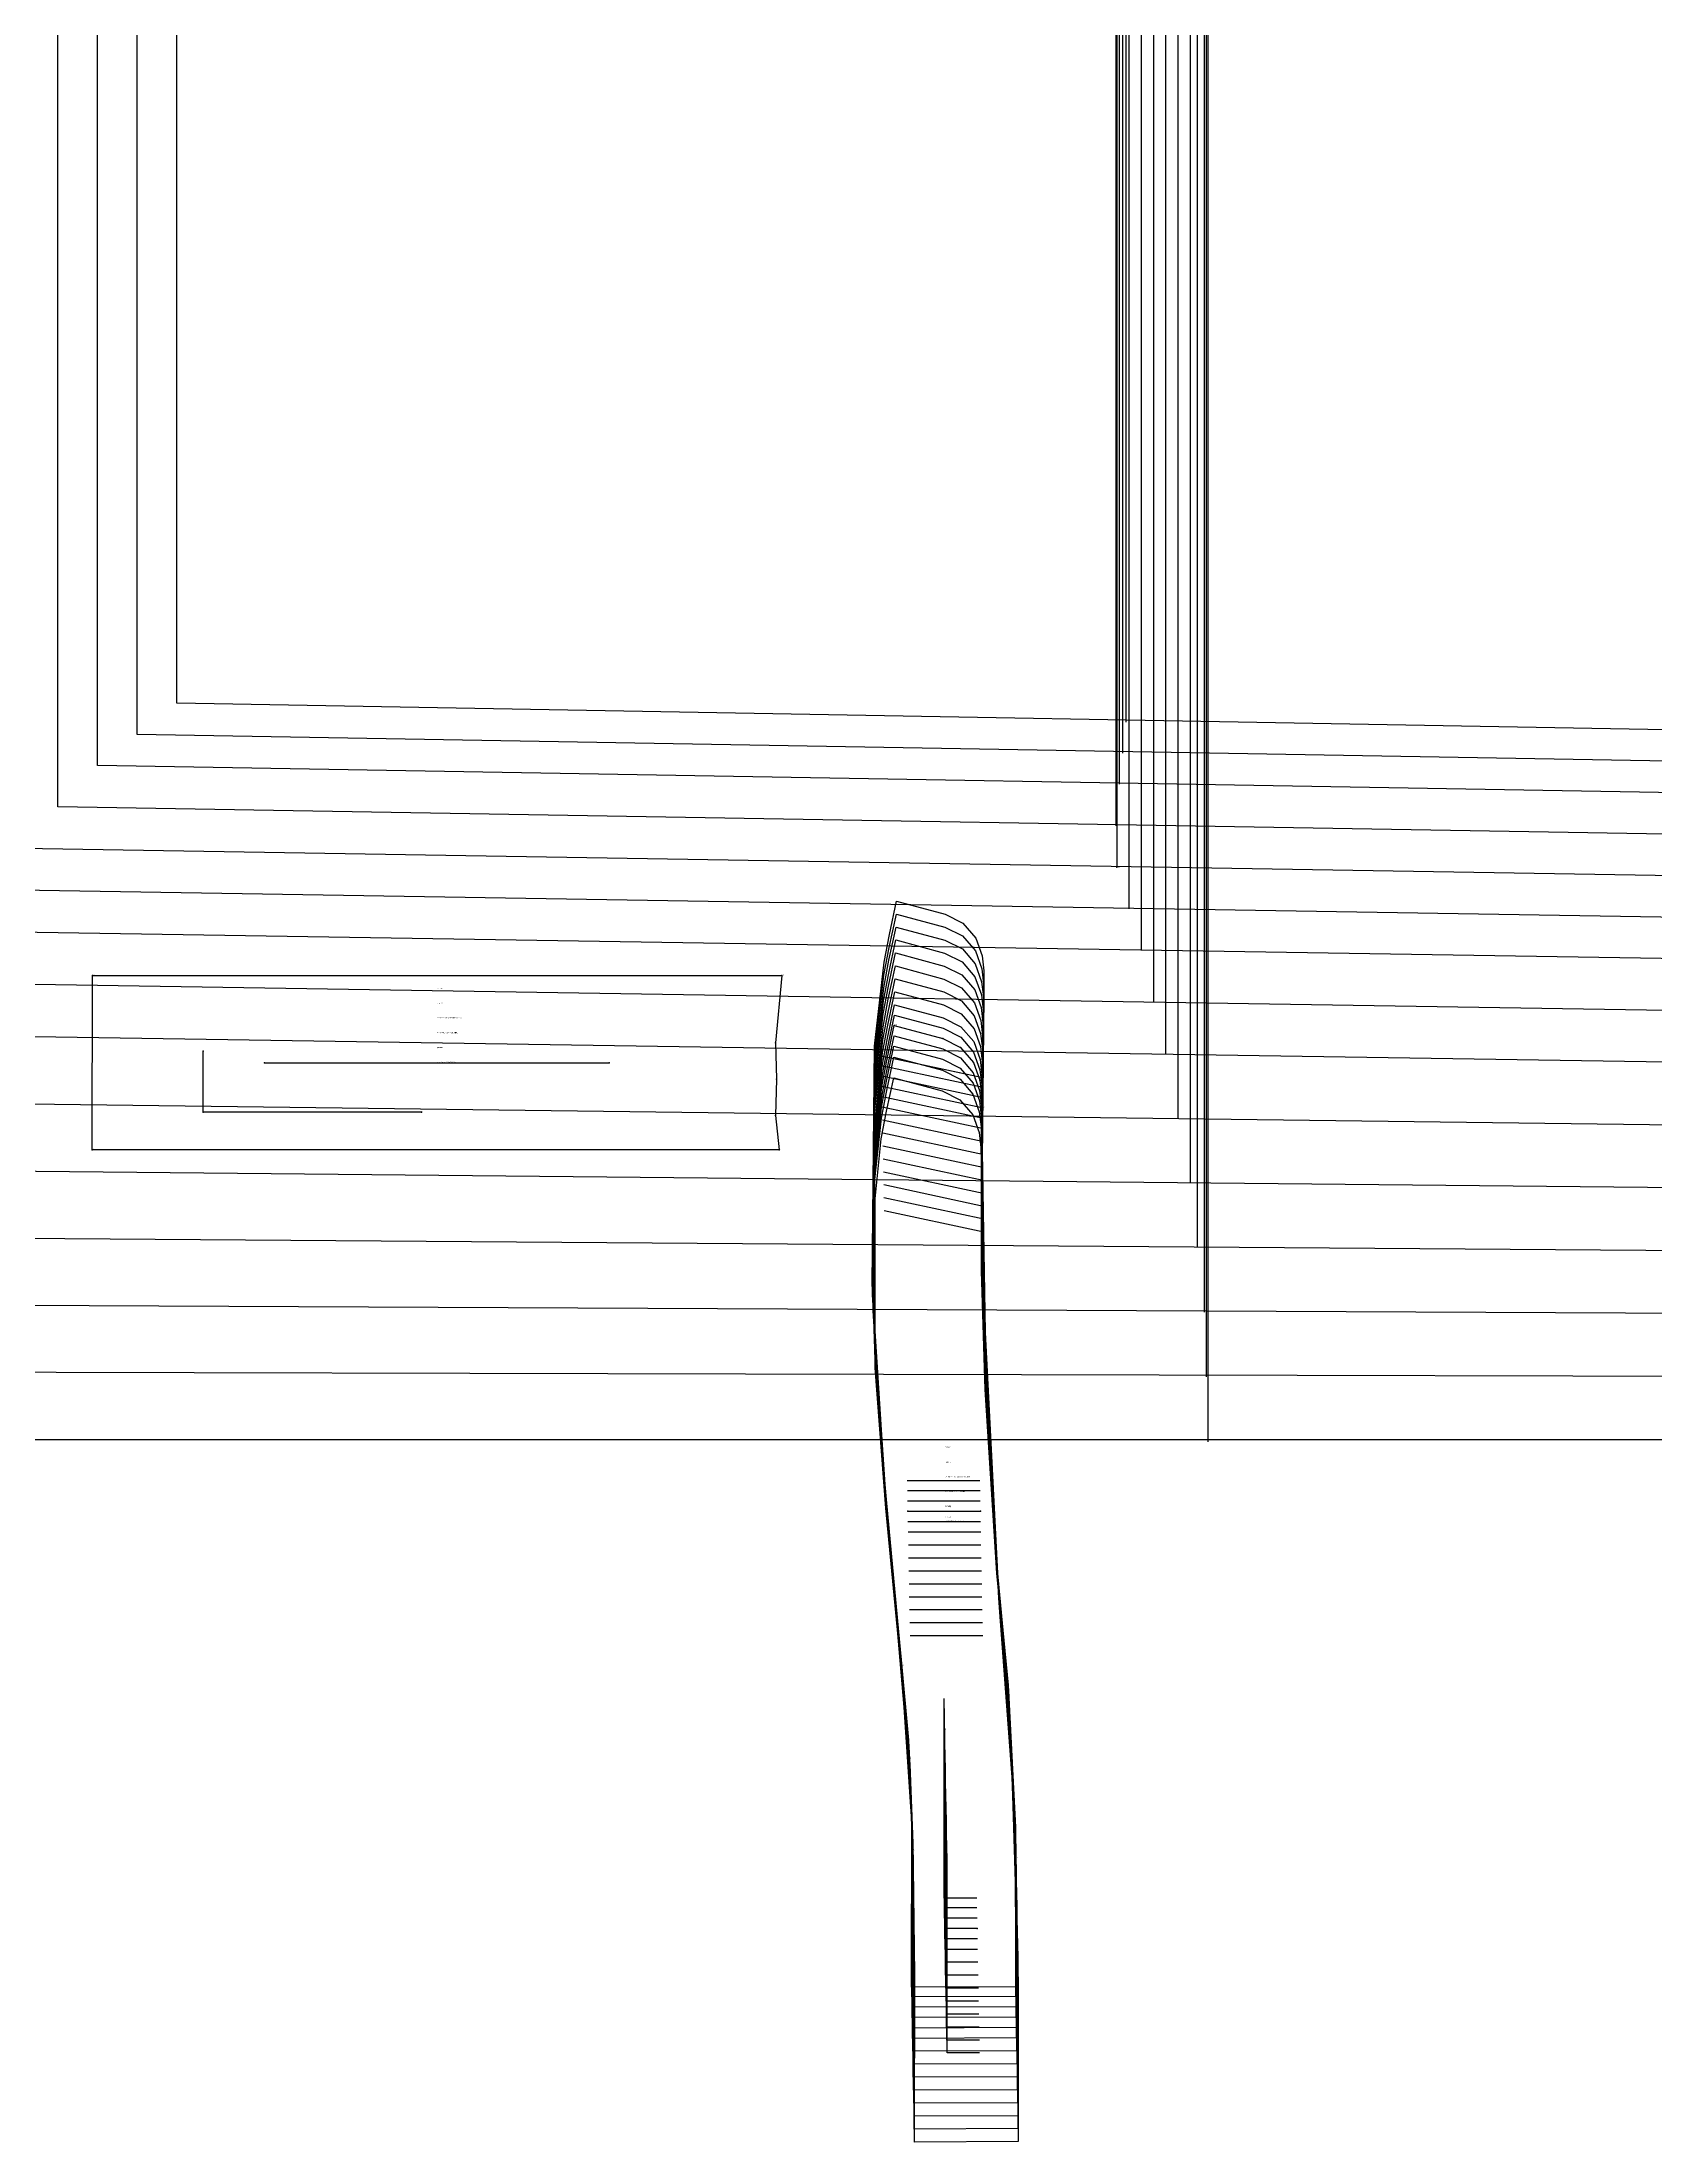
# Model space of a CAD drawing. Extents: x -42 to 1612, y -371 to 609.
# Drawn here: x 834 to 1223, y -371 to 136 of the extents above; entities that cross this region are included whole.
import ezdxf

# ---------------------------------------------------------------- set-up
doc = ezdxf.new("R2010")
doc.units = 0

# ---------------------------------------------------------------- blocks, each defined once
blk = doc.blocks.new('GMX731XS17FR_42')
at = {"layer": '1'}
for points in [[(866.0004, -23.6805), (866.0004, 431.5308)], [(1308.2372, -31.4199), (1288.2372, -31.1989), (866.0004, -23.6805)]]:
    blk.add_lwpolyline(points, dxfattribs=at)
at = {"layer": '8'}
blk.add_line((1094.956, 436.0774), (1094.956, -28.222), dxfattribs=at)
blk = doc.blocks.new('GMX731XS17FR_44')
at = {"layer": '1'}
for points in [[(856.4499, -31.1811), (856.4499, 439.0314)], [(1306.002, -38.9205), (1286.0021, -38.6995), (856.4499, -31.1811)]]:
    blk.add_lwpolyline(points, dxfattribs=at)
at = {"layer": '8'}
blk.add_line((1094.1559, 443.5755), (1094.1559, -35.7201), dxfattribs=at)
blk = doc.blocks.new('GMX731XS17FR_46')
at = {"layer": '1'}
for points in [[(846.8995, -38.6817), (846.8995, 446.5321)], [(1303.9624, -46.4211), (1283.9624, -46.2001), (846.8995, -38.6817)]]:
    blk.add_lwpolyline(points, dxfattribs=at)
at = {"layer": '8'}
blk.add_line((1093.3583, 451.0736), (1093.3583, -43.2182), dxfattribs=at)
blk = doc.blocks.new('GMX731XS17FR_48')
at = {"layer": '1'}
for points in [[(837.3517, -48.6817), (837.3517, 456.532)], [(1302.0879, -56.4211), (1282.0879, -56.2001), (837.3517, -48.6817)]]:
    blk.add_lwpolyline(points, dxfattribs=at)
at = {"layer": '8'}
blk.add_line((1092.5582, 461.0736), (1092.5582, -53.2181), dxfattribs=at)
blk = doc.blocks.new('GMX731XS17FR_50')
at = {"layer": '1'}
blk.add_lwpolyline([(1301.0388, -66.421), (1281.0389, -66.2001), (828.8021, -58.6817)], dxfattribs=at)
at = {"layer": '2'}
blk.add_point((1092.7588, -63.2181), dxfattribs=at)
at = {"layer": '8'}
blk.add_line((1092.7588, 471.0735), (1092.7588, -63.2181), dxfattribs=at)
at = {"layer": '2'}
blk.add_text('# 193', height=0.25, dxfattribs=at).set_placement((1092.7588, -63.2181))
blk = doc.blocks.new('GMX731XS17FR_52')
at = {"layer": '1'}
blk.add_lwpolyline([(1302.7407, -76.421), (1282.7407, -76.2001), (823.0032, -68.6817)], dxfattribs=at)
at = {"layer": '8'}
blk.add_line((1095.7103, 481.0735), (1095.7103, -73.2181), dxfattribs=at)
blk = doc.blocks.new('GMX731XS17FR_54')
at = {"layer": '1'}
blk.add_lwpolyline([(1304.4425, -86.421), (1284.4425, -86.2), (817.2044, -78.6816)], dxfattribs=at)
at = {"layer": '8'}
blk.add_line((1098.6618, 491.0735), (1098.6618, -83.2181), dxfattribs=at)
blk = doc.blocks.new('GMX731XS17FR_56')
at = {"layer": '1'}
blk.add_lwpolyline([(1306.1443, -98.9203), (1286.1443, -98.6994), (811.4056, -91.181)], dxfattribs=at)
at = {"layer": '8'}
blk.add_line((1101.6133, 503.5728), (1101.6133, -95.7174), dxfattribs=at)
blk = doc.blocks.new('GMX731XS17FR_58')
at = {"layer": '1'}
blk.add_lwpolyline([(1307.8461, -111.4197), (1287.8461, -111.1987), (805.6068, -103.6803)], dxfattribs=at)
at = {"layer": '8'}
blk.add_line((1104.5648, 516.0722), (1104.5648, -108.2168), dxfattribs=at)
blk = doc.blocks.new('GMX731XS17FR_60')
at = {"layer": '1'}
blk.add_lwpolyline([(1310.6959, -126.4209), (1290.696, -126.2), (798.5583, -119.9312)], dxfattribs=at)
at = {"layer": '8'}
blk.add_line((1107.5162, 531.65), (1107.5162, -123.7946), dxfattribs=at)
blk = doc.blocks.new('GMX731XS17FR_62')
at = {"layer": '1'}
blk.add_lwpolyline([(1313.6423, -141.4222), (1293.6424, -141.2012), (791.5098, -136.1822)], dxfattribs=at)
at = {"layer": '8'}
blk.add_line((1110.4677, 547.2278), (1110.4677, -139.3724), dxfattribs=at)
blk = doc.blocks.new('GMX731XS17FR_64')
at = {"layer": '1'}
blk.add_lwpolyline([(1316.604, -156.4234), (1296.604, -156.2024), (784.4613, -152.4331)], dxfattribs=at)
at = {"layer": '8'}
blk.add_line((1112.1695, 562.8056), (1112.1695, -154.9502), dxfattribs=at)
blk = doc.blocks.new('GMX731XS17FR_66')
at = {"layer": '1'}
blk.add_lwpolyline([(1319.652, -171.4247), (1299.652, -171.2037), (777.4128, -168.684)], dxfattribs=at)
at = {"layer": '8'}
blk.add_line((1113.8713, 578.3835), (1113.8713, -170.528), dxfattribs=at)
blk = doc.blocks.new('GMX731XS17FR_68')
at = {"layer": '1'}
blk.add_lwpolyline([(1322.6035, -186.4259), (1302.6035, -186.2049), (770.3643, -184.9349)], dxfattribs=at)
at = {"layer": '8'}
blk.add_line((1114.3235, 593.9613), (1114.3235, -186.1059), dxfattribs=at)
blk = doc.blocks.new('GMX731XS17FR_70')
at = {"layer": '1'}
blk.add_lwpolyline([(1325.5549, -201.5211), (1305.555, -201.3001), (763.3158, -201.2773)], dxfattribs=at)
at = {"layer": '8'}
blk.add_line((1114.7756, 609.4451), (1114.7756, -201.7751), dxfattribs=at)
blk = doc.blocks.new('GMX731XS17IX_42')
at = {"layer": '1'}
for points in [[(845.5711, -131.3409), (845.6753, -89.3293)], [(845.6753, -89.3293), (1011.9488, -89.3293)], [(1011.9488, -89.3293), (1010.4883, -105.565), (1010.6889, -114.3305), (1010.6889, -114.3305), (1010.4883, -123.0605), (1011.2985, -131.3841)], [(1011.2985, -131.3841), (845.5711, -131.3409)]]:
    blk.add_lwpolyline(points, dxfattribs=at)
at = {"layer": '5'}
blk.add_line((887.1636, -110.358), (970.3537, -110.358), dxfattribs=at)
at = {"layer": '7'}
blk.add_line((887.1636, -110.358), (970.3537, -110.358), dxfattribs=at)
at = {"layer": '8'}
blk.add_lwpolyline([(925.0731, -122.2782), (872.3656, -122.2782), (872.3656, -107.564)], dxfattribs=at)
at = {"layer": '1'}
for s, p in [('SIZE: 42', (928.7587, -106.7994)), ('Piece Name: GMX731XS17IX', (928.7587, -110.3554))]:
    blk.add_text(s, height=0.25, dxfattribs=at).set_placement(p)
blk = doc.blocks.new('GMX731XS17IX_44')
at = {"layer": '1'}
for points in [[(845.5711, -131.3409), (845.6753, -89.3293)], [(845.6753, -89.3293), (1011.9488, -89.3293)], [(1011.9488, -89.3293), (1010.4883, -105.565), (1010.6889, -114.3305), (1010.6889, -114.3305), (1010.4883, -123.0605), (1011.2985, -131.3841)], [(1011.2985, -131.3841), (845.5711, -131.3409)]]:
    blk.add_lwpolyline(points, dxfattribs=at)
at = {"layer": '5'}
blk.add_line((887.1636, -110.358), (970.3537, -110.358), dxfattribs=at)
at = {"layer": '7'}
blk.add_line((887.1636, -110.358), (970.3537, -110.358), dxfattribs=at)
at = {"layer": '8'}
blk.add_lwpolyline([(925.0731, -122.2782), (872.3656, -122.2782), (872.3656, -107.564)], dxfattribs=at)
at = {"layer": '1'}
for s, p in [('SIZE: 44', (928.7587, -106.7994)), ('Piece Name: GMX731XS17IX', (928.7587, -110.3554))]:
    blk.add_text(s, height=0.25, dxfattribs=at).set_placement(p)
blk = doc.blocks.new('GMX731XS17IX_46')
at = {"layer": '1'}
for points in [[(845.5711, -131.3409), (845.6753, -89.3293)], [(845.6753, -89.3293), (1011.9488, -89.3293)], [(1011.9488, -89.3293), (1010.4883, -105.565), (1010.6889, -114.3305), (1010.6889, -114.3305), (1010.4883, -123.0605), (1011.2985, -131.3841)], [(1011.2985, -131.3841), (845.5711, -131.3409)]]:
    blk.add_lwpolyline(points, dxfattribs=at)
at = {"layer": '5'}
blk.add_line((887.1636, -110.358), (970.3537, -110.358), dxfattribs=at)
at = {"layer": '7'}
blk.add_line((887.1636, -110.358), (970.3537, -110.358), dxfattribs=at)
at = {"layer": '8'}
blk.add_lwpolyline([(925.0731, -122.2782), (872.3656, -122.2782), (872.3656, -107.564)], dxfattribs=at)
at = {"layer": '1'}
for s, p in [('SIZE: 46', (928.7587, -106.7994)), ('Piece Name: GMX731XS17IX', (928.7587, -110.3554))]:
    blk.add_text(s, height=0.25, dxfattribs=at).set_placement(p)
blk = doc.blocks.new('GMX731XS17IX_48')
at = {"layer": '1'}
for points in [[(845.5711, -131.3409), (845.6753, -89.3293)], [(845.6753, -89.3293), (1011.9488, -89.3293)], [(1011.9488, -89.3293), (1010.4883, -105.565), (1010.6889, -114.3305), (1010.6889, -114.3305), (1010.4883, -123.0605), (1011.2985, -131.3841)], [(1011.2985, -131.3841), (845.5711, -131.3409)]]:
    blk.add_lwpolyline(points, dxfattribs=at)
at = {"layer": '5'}
blk.add_line((887.1636, -110.358), (970.3537, -110.358), dxfattribs=at)
at = {"layer": '7'}
blk.add_line((887.1636, -110.358), (970.3537, -110.358), dxfattribs=at)
at = {"layer": '8'}
blk.add_lwpolyline([(925.0731, -122.2782), (872.3656, -122.2782), (872.3656, -107.564)], dxfattribs=at)
at = {"layer": '1'}
for s, p in [('SIZE: 48', (928.7587, -106.7994)), ('Piece Name: GMX731XS17IX', (928.7587, -110.3554))]:
    blk.add_text(s, height=0.25, dxfattribs=at).set_placement(p)
blk = doc.blocks.new('GMX731XS17IX_50')
at = {"layer": '1'}
for points in [[(845.5711, -131.3409), (845.6753, -89.3293)], [(845.6753, -89.3293), (1011.9488, -89.3293)], [(1011.9488, -89.3293), (1010.4883, -105.565), (1010.6889, -114.3305), (1010.6889, -114.3305), (1010.4883, -123.0605), (1011.2985, -131.3841)], [(1011.2985, -131.3841), (845.5711, -131.3409)]]:
    blk.add_lwpolyline(points, dxfattribs=at)
at = {"layer": '2'}
for p in [(845.6753, -89.3293), (845.6753, -89.3293), (1011.9488, -89.3293), (1011.9488, -89.3293), (1010.4883, -105.565), (872.3656, -107.564), (887.1636, -110.358), (970.3537, -110.358), (1010.6889, -114.3305), (1010.6889, -114.3305), (872.3656, -122.2782), (925.0731, -122.2782), (1010.4883, -123.0605), (845.5711, -131.3409), (845.5711, -131.3409), (1011.2985, -131.3841), (1011.2985, -131.3841)]:
    blk.add_point(p, dxfattribs=at)
at = {"layer": '4'}
blk.add_point((1010.6889, -114.3305, -3.998), dxfattribs=at)
at = {"layer": '5'}
blk.add_line((887.1636, -110.358), (970.3537, -110.358), dxfattribs=at)
at = {"layer": '7'}
blk.add_line((887.1636, -110.358), (970.3537, -110.358), dxfattribs=at)
at = {"layer": '8'}
blk.add_lwpolyline([(925.0731, -122.2782), (872.3656, -122.2782), (872.3656, -107.564)], dxfattribs=at)
at = {"layer": '1'}
for s, p in [('SIZE: 50', (928.7587, -92.5754)), ('Fabric: 2', (928.7587, -96.1314)), ('CATEGORY: PLACKET INTERLINING', (928.7587, -99.6874)), ('ANNOTATION: 1XINTERLINING', (928.7587, -103.2434)), ('Quantity: 1', (928.7587, -106.7994)), ('Piece Name: GMX731XS17IX', (928.7587, -110.3554))]:
    blk.add_text(s, height=0.25, dxfattribs=at).set_placement(p)
at = {"layer": '2'}
for s, p in [('# 2', (845.6753, -89.3293)), ('# 3', (1011.9488, -89.3293)), ('# 1', (845.5711, -131.3409)), ('# 5', (845.5711, -131.3409)), ('# 4', (1011.2985, -131.3841))]:
    blk.add_text(s, height=0.25, dxfattribs=at).set_placement(p)
at = {"layer": '8'}
blk.add_text('B', height=0.25, dxfattribs=at).set_placement((925.0731, -122.2782))
blk = doc.blocks.new('GMX731XS17IX_52')
at = {"layer": '1'}
for points in [[(845.5711, -131.3409), (845.6753, -89.3293)], [(845.6753, -89.3293), (1011.9488, -89.3293)], [(1011.9488, -89.3293), (1010.4883, -105.565), (1010.6889, -114.3305), (1010.6889, -114.3305), (1010.4883, -123.0605), (1011.2985, -131.3841)], [(1011.2985, -131.3841), (845.5711, -131.3409)]]:
    blk.add_lwpolyline(points, dxfattribs=at)
at = {"layer": '5'}
blk.add_line((887.1636, -110.358), (970.3537, -110.358), dxfattribs=at)
at = {"layer": '7'}
blk.add_line((887.1636, -110.358), (970.3537, -110.358), dxfattribs=at)
at = {"layer": '8'}
blk.add_lwpolyline([(925.0731, -122.2782), (872.3656, -122.2782), (872.3656, -107.564)], dxfattribs=at)
at = {"layer": '1'}
for s, p in [('SIZE: 52', (928.7587, -106.7994)), ('Piece Name: GMX731XS17IX', (928.7587, -110.3554))]:
    blk.add_text(s, height=0.25, dxfattribs=at).set_placement(p)
blk = doc.blocks.new('GMX731XS17IX_54')
at = {"layer": '1'}
for points in [[(845.5711, -131.3409), (845.6753, -89.3293)], [(845.6753, -89.3293), (1011.9488, -89.3293)], [(1011.9488, -89.3293), (1010.4883, -105.565), (1010.6889, -114.3305), (1010.6889, -114.3305), (1010.4883, -123.0605), (1011.2985, -131.3841)], [(1011.2985, -131.3841), (845.5711, -131.3409)]]:
    blk.add_lwpolyline(points, dxfattribs=at)
at = {"layer": '5'}
blk.add_line((887.1636, -110.358), (970.3537, -110.358), dxfattribs=at)
at = {"layer": '7'}
blk.add_line((887.1636, -110.358), (970.3537, -110.358), dxfattribs=at)
at = {"layer": '8'}
blk.add_lwpolyline([(925.0731, -122.2782), (872.3656, -122.2782), (872.3656, -107.564)], dxfattribs=at)
at = {"layer": '1'}
for s, p in [('SIZE: 54', (928.7587, -106.7994)), ('Piece Name: GMX731XS17IX', (928.7587, -110.3554))]:
    blk.add_text(s, height=0.25, dxfattribs=at).set_placement(p)
blk = doc.blocks.new('GMX731XS17IX_56')
at = {"layer": '1'}
for points in [[(845.5711, -131.3409), (845.6753, -89.3293)], [(845.6753, -89.3293), (1011.9488, -89.3293)], [(1011.9488, -89.3293), (1010.4883, -105.565), (1010.6889, -114.3305), (1010.6889, -114.3305), (1010.4883, -123.0605), (1011.2985, -131.3841)], [(1011.2985, -131.3841), (845.5711, -131.3409)]]:
    blk.add_lwpolyline(points, dxfattribs=at)
at = {"layer": '5'}
blk.add_line((887.1636, -110.358), (970.3537, -110.358), dxfattribs=at)
at = {"layer": '7'}
blk.add_line((887.1636, -110.358), (970.3537, -110.358), dxfattribs=at)
at = {"layer": '8'}
blk.add_lwpolyline([(925.0731, -122.2782), (872.3656, -122.2782), (872.3656, -107.564)], dxfattribs=at)
at = {"layer": '1'}
for s, p in [('SIZE: 56', (928.7587, -106.7994)), ('Piece Name: GMX731XS17IX', (928.7587, -110.3554))]:
    blk.add_text(s, height=0.25, dxfattribs=at).set_placement(p)
blk = doc.blocks.new('GMX731XS17IX_58')
at = {"layer": '1'}
for points in [[(845.5711, -131.3409), (845.6753, -89.3293)], [(845.6753, -89.3293), (1011.9488, -89.3293)], [(1011.9488, -89.3293), (1010.4883, -105.565), (1010.6889, -114.3305), (1010.6889, -114.3305), (1010.4883, -123.0605), (1011.2985, -131.3841)], [(1011.2985, -131.3841), (845.5711, -131.3409)]]:
    blk.add_lwpolyline(points, dxfattribs=at)
at = {"layer": '5'}
blk.add_line((887.1636, -110.358), (970.3537, -110.358), dxfattribs=at)
at = {"layer": '7'}
blk.add_line((887.1636, -110.358), (970.3537, -110.358), dxfattribs=at)
at = {"layer": '8'}
blk.add_lwpolyline([(925.0731, -122.2782), (872.3656, -122.2782), (872.3656, -107.564)], dxfattribs=at)
at = {"layer": '1'}
for s, p in [('SIZE: 58', (928.7587, -106.7994)), ('Piece Name: GMX731XS17IX', (928.7587, -110.3554))]:
    blk.add_text(s, height=0.25, dxfattribs=at).set_placement(p)
blk = doc.blocks.new('GMX731XS17IX_60')
at = {"layer": '1'}
for points in [[(845.5711, -131.3409), (845.6753, -89.3293)], [(845.6753, -89.3293), (1011.9488, -89.3293)], [(1011.9488, -89.3293), (1010.4883, -105.565), (1010.6889, -114.3305), (1010.6889, -114.3305), (1010.4883, -123.0605), (1011.2985, -131.3841)], [(1011.2985, -131.3841), (845.5711, -131.3409)]]:
    blk.add_lwpolyline(points, dxfattribs=at)
at = {"layer": '5'}
blk.add_line((887.1636, -110.358), (970.3537, -110.358), dxfattribs=at)
at = {"layer": '7'}
blk.add_line((887.1636, -110.358), (970.3537, -110.358), dxfattribs=at)
at = {"layer": '8'}
blk.add_lwpolyline([(925.0731, -122.2782), (872.3656, -122.2782), (872.3656, -107.564)], dxfattribs=at)
at = {"layer": '1'}
for s, p in [('SIZE: 60', (928.7587, -106.7994)), ('Piece Name: GMX731XS17IX', (928.7587, -110.3554))]:
    blk.add_text(s, height=0.25, dxfattribs=at).set_placement(p)
blk = doc.blocks.new('GMX731XS17IX_62')
at = {"layer": '1'}
for points in [[(845.5711, -131.3409), (845.6753, -89.3293)], [(845.6753, -89.3293), (1011.9488, -89.3293)], [(1011.9488, -89.3293), (1010.4883, -105.565), (1010.6889, -114.3305), (1010.6889, -114.3305), (1010.4883, -123.0605), (1011.2985, -131.3841)], [(1011.2985, -131.3841), (845.5711, -131.3409)]]:
    blk.add_lwpolyline(points, dxfattribs=at)
at = {"layer": '5'}
blk.add_line((887.1636, -110.358), (970.3537, -110.358), dxfattribs=at)
at = {"layer": '7'}
blk.add_line((887.1636, -110.358), (970.3537, -110.358), dxfattribs=at)
at = {"layer": '8'}
blk.add_lwpolyline([(925.0731, -122.2782), (872.3656, -122.2782), (872.3656, -107.564)], dxfattribs=at)
at = {"layer": '1'}
for s, p in [('SIZE: 62', (928.7587, -106.7994)), ('Piece Name: GMX731XS17IX', (928.7587, -110.3554))]:
    blk.add_text(s, height=0.25, dxfattribs=at).set_placement(p)
blk = doc.blocks.new('GMX731XS17IX_64')
at = {"layer": '1'}
for points in [[(845.5711, -131.3409), (845.6753, -89.3293)], [(845.6753, -89.3293), (1011.9488, -89.3293)], [(1011.9488, -89.3293), (1010.4883, -105.565), (1010.6889, -114.3305), (1010.6889, -114.3305), (1010.4883, -123.0605), (1011.2985, -131.3841)], [(1011.2985, -131.3841), (845.5711, -131.3409)]]:
    blk.add_lwpolyline(points, dxfattribs=at)
at = {"layer": '5'}
blk.add_line((887.1636, -110.358), (970.3537, -110.358), dxfattribs=at)
at = {"layer": '7'}
blk.add_line((887.1636, -110.358), (970.3537, -110.358), dxfattribs=at)
at = {"layer": '8'}
blk.add_lwpolyline([(925.0731, -122.2782), (872.3656, -122.2782), (872.3656, -107.564)], dxfattribs=at)
at = {"layer": '1'}
for s, p in [('SIZE: 64', (928.7587, -106.7994)), ('Piece Name: GMX731XS17IX', (928.7587, -110.3554))]:
    blk.add_text(s, height=0.25, dxfattribs=at).set_placement(p)
blk = doc.blocks.new('GMX731XS17I2_42')
at = {"layer": '1'}
for points in [[(1035.9797, -128.712), (1037.2471, -122.0394), (1038.9591, -114.0105)], [(1038.9591, -114.0105), (1050.6914, -117.1753), (1054.9484, -119.2988), (1058.0497, -122.9107), (1059.5915, -127.2058), (1060.0132, -130.8304), (1060.0462, -133.8809)], [(1040.8006, -256.3877), (1037.044, -217.8305), (1034.5014, -183.9621), (1034.4557, -143.1671), (1035.9797, -128.712)], [(1060.0462, -133.8809), (1060.0843, -160.5306), (1060.9428, -189.197), (1063.7546, -233.4921), (1066.5181, -261.5515), (1068.3012, -294.734), (1068.3063, -333.2176)], [(1043.2949, -333.3141), (1043.3685, -292.9382), (1042.5939, -274.7239), (1040.8006, -256.3877)], [(1068.3063, -333.2176), (1043.2949, -333.3141)]]:
    blk.add_lwpolyline(points, dxfattribs=at)
at = {"layer": '5'}
blk.add_line((1042.2078, -211.1655), (1059.7312, -211.1655), dxfattribs=at)
at = {"layer": '6'}
blk.add_line((1068.3063, -333.2176), (1043.2949, -333.3141), dxfattribs=at)
at = {"layer": '7'}
blk.add_line((1042.2078, -211.1655), (1059.7312, -211.1655), dxfattribs=at)
at = {"layer": '8'}
blk.add_line((1060.0437, -113.8936), (1035.9746, -108.7425), dxfattribs=at)
blk.add_lwpolyline([(1058.9819, -311.8409), (1051.141, -311.8409), (1051.141, -263.741)], dxfattribs=at)
at = {"layer": '1'}
for s, p in [('SIZE: 42', (1051.3797, -220.1063)), ('Piece Name: GMX731XS17I2', (1051.3797, -223.6623))]:
    blk.add_text(s, height=0.25, dxfattribs=at).set_placement(p)
blk = doc.blocks.new('GMX731XS17I2_44')
at = {"layer": '1'}
for points in [[(1036.0025, -123.7133), (1037.27, -117.0407), (1038.982, -109.0118)], [(1038.982, -109.0118), (1050.7142, -112.1766), (1054.9713, -114.3001), (1058.0726, -117.9119), (1059.6144, -122.2071), (1060.036, -125.8317), (1060.0691, -128.8822)], [(1040.8235, -254.3887), (1037.0109, -214.9247), (1034.4405, -180.2588), (1034.4303, -138.5062), (1036.0025, -123.7133)], [(1060.0691, -128.8822), (1060.0767, -156.3345), (1060.9327, -185.8646), (1063.7775, -231.4931), (1066.5613, -260.4694), (1068.324, -294.734), (1068.3291, -333.2176)], [(1043.3177, -333.3141), (1043.3914, -292.9382), (1042.6447, -273.7308), (1040.8235, -254.3887)], [(1068.3291, -333.2176), (1043.3177, -333.3141)]]:
    blk.add_lwpolyline(points, dxfattribs=at)
at = {"layer": '5'}
blk.add_line((1042.2306, -211.1655), (1059.7541, -211.1655), dxfattribs=at)
at = {"layer": '6'}
blk.add_line((1068.3291, -333.2176), (1043.3177, -333.3141), dxfattribs=at)
at = {"layer": '7'}
blk.add_line((1042.2306, -211.1655), (1059.7541, -211.1655), dxfattribs=at)
at = {"layer": '8'}
blk.add_line((1060.0665, -113.8936), (1035.9975, -108.7425), dxfattribs=at)
blk.add_lwpolyline([(1059.0048, -311.8409), (1051.1638, -311.8409), (1051.1638, -263.741)], dxfattribs=at)
at = {"layer": '1'}
for s, p in [('SIZE: 44', (1051.3797, -217.6069)), ('Piece Name: GMX731XS17I2', (1051.3797, -221.1629))]:
    blk.add_text(s, height=0.25, dxfattribs=at).set_placement(p)
blk = doc.blocks.new('GMX731XS17I2_46')
at = {"layer": '1'}
for points in [[(1036.0406, -121.0793), (1037.3081, -114.4067), (1039.0201, -106.3778)], [(1039.0201, -106.3778), (1050.7523, -109.5426), (1055.0094, -111.6661), (1058.1107, -115.278), (1059.6525, -119.5731), (1060.0741, -123.1977), (1060.1072, -126.2482)], [(1040.8616, -254.7544), (1036.9957, -214.3811), (1034.3947, -178.9202), (1034.4201, -136.2101), (1036.0406, -121.0793)], [(1060.1072, -126.2482), (1060.0868, -154.5006), (1060.9352, -184.8943), (1063.8156, -231.8589), (1066.6222, -261.7521), (1068.3621, -297.0988), (1068.3672, -335.5823)], [(1043.3558, -335.6788), (1043.4295, -295.303), (1042.7107, -275.0998), (1040.8616, -254.7544)], [(1068.3672, -335.5823), (1043.3558, -335.6788)]]:
    blk.add_lwpolyline(points, dxfattribs=at)
at = {"layer": '5'}
blk.add_line((1042.2687, -213.5302), (1059.7922, -213.5302), dxfattribs=at)
at = {"layer": '6'}
blk.add_line((1068.3672, -335.5823), (1043.3558, -335.6788), dxfattribs=at)
at = {"layer": '7'}
blk.add_line((1042.2687, -213.5302), (1059.7922, -213.5302), dxfattribs=at)
at = {"layer": '8'}
blk.add_line((1060.1046, -116.2584), (1036.0356, -111.1073), dxfattribs=at)
blk.add_lwpolyline([(1059.0429, -314.2057), (1051.2019, -314.2057), (1051.2019, -266.1057)], dxfattribs=at)
at = {"layer": '1'}
for s, p in [('SIZE: 46', (1051.3797, -217.4723)), ('Piece Name: GMX731XS17I2', (1051.3797, -221.0283))]:
    blk.add_text(s, height=0.25, dxfattribs=at).set_placement(p)
blk = doc.blocks.new('GMX731XS17I2_48')
at = {"layer": '1'}
for points in [[(1036.0813, -118.58), (1037.3488, -111.9074), (1039.0607, -103.8784)], [(1039.0607, -103.8784), (1050.793, -107.0433), (1055.05, -109.1667), (1058.1514, -112.7786), (1059.6931, -117.0737), (1060.1148, -120.6983), (1060.1478, -123.7489)], [(1040.9022, -255.2548), (1036.983, -213.9747), (1034.3516, -177.7162), (1034.4125, -134.0486), (1036.0813, -118.58)], [(1060.1478, -123.7489), (1060.0995, -152.8039), (1060.9403, -184.0586), (1063.8562, -232.3593), (1066.6858, -263.1694), (1068.4028, -299.5981), (1068.4079, -338.0817)], [(1043.3965, -338.1782), (1043.4702, -297.8023), (1042.7793, -276.606), (1040.9022, -255.2548)], [(1068.4079, -338.0817), (1043.3965, -338.1782)]]:
    blk.add_lwpolyline(points, dxfattribs=at)
at = {"layer": '5'}
blk.add_line((1042.3094, -216.0296), (1059.8328, -216.0296), dxfattribs=at)
at = {"layer": '6'}
blk.add_line((1068.4079, -338.0817), (1043.3965, -338.1782), dxfattribs=at)
at = {"layer": '7'}
blk.add_line((1042.3094, -216.0296), (1059.8328, -216.0296), dxfattribs=at)
at = {"layer": '8'}
blk.add_line((1060.1453, -118.7578), (1036.0762, -113.6066), dxfattribs=at)
blk.add_lwpolyline([(1059.0835, -316.705), (1051.2425, -316.705), (1051.2425, -268.6051)], dxfattribs=at)
at = {"layer": '1'}
for s, p in [('SIZE: 48', (1051.3797, -217.4723)), ('Piece Name: GMX731XS17I2', (1051.3797, -221.0283))]:
    blk.add_text(s, height=0.25, dxfattribs=at).set_placement(p)
blk = doc.blocks.new('GMX731XS17I2_50')
at = {"layer": '1'}
for points in [[(1036.1219, -116.0806), (1037.3894, -109.408), (1039.1013, -101.3791)], [(1039.1013, -101.3791), (1050.8336, -104.5439), (1055.0907, -106.6674), (1058.192, -110.2792), (1059.7338, -114.5744), (1060.1554, -118.199), (1060.1884, -121.2495)], [(1040.9428, -255.7552), (1036.9703, -213.5658), (1034.3109, -176.5097), (1034.4049, -131.8845), (1036.1219, -116.0806)], [(1060.1884, -121.2495), (1060.1122, -151.1046), (1060.9479, -183.223), (1063.8968, -232.8596), (1066.7493, -264.5868), (1068.4434, -302.0975), (1068.4485, -340.581)], [(1043.4371, -340.6776), (1043.5108, -300.3017), (1042.8479, -278.1097), (1040.9428, -255.7552)], [(1068.4485, -340.581), (1043.4371, -340.6776)]]:
    blk.add_lwpolyline(points, dxfattribs=at)
at = {"layer": '2'}
for p in [(1039.1013, -101.3791), (1039.1013, -101.3791), (1036.1169, -116.106), (1036.1219, -116.0806), (1036.1219, -116.0806), (1060.1859, -121.2571), (1060.1884, -121.2495), (1060.1884, -121.2495), (1042.35, -218.529), (1059.8735, -218.529), (1040.9428, -255.7552), (1040.9428, -255.7552), (1066.7493, -264.5868), (1051.2832, -271.1044), (1051.2832, -319.2044), (1059.1242, -319.2044), (1043.4371, -340.6776), (1068.4485, -340.581), (1068.4485, -340.581)]:
    blk.add_point(p, dxfattribs=at)
at = {"layer": '3'}
for p in [(1050.8336, -104.5439), (1037.3894, -109.408), (1055.0907, -106.6674), (1058.192, -110.2792), (1059.7338, -114.5744), (1060.1554, -118.199), (1034.4049, -131.8845), (1060.1122, -151.1046), (1034.3109, -176.5097), (1060.9479, -183.223), (1036.9703, -213.5658), (1063.8968, -232.8596), (1042.8479, -278.1097), (1043.5108, -300.3017), (1068.4434, -302.0975)]:
    blk.add_point(p, dxfattribs=at)
at = {"layer": '4'}
for p in [(1060.1884, -121.2495, -3.998), (1060.1884, -121.2495, -3.998), (1063.8968, -232.8596, -3.998), (1040.9428, -255.7552, -3.998), (1040.9428, -255.7552, -3.998), (1043.4371, -340.6776, -3.998), (1068.4485, -340.581, -3.998), (1068.4485, -340.581, -3.998)]:
    blk.add_point(p, dxfattribs=at)
at = {"layer": '5'}
blk.add_line((1042.35, -218.529), (1059.8735, -218.529), dxfattribs=at)
at = {"layer": '6'}
blk.add_line((1068.4485, -340.581), (1043.4371, -340.6776), dxfattribs=at)
at = {"layer": '7'}
blk.add_line((1042.35, -218.529), (1059.8735, -218.529), dxfattribs=at)
at = {"layer": '8'}
blk.add_line((1060.1859, -121.2571), (1036.1169, -116.106), dxfattribs=at)
blk.add_lwpolyline([(1059.1242, -319.2044), (1051.2832, -319.2044), (1051.2832, -271.1044)], dxfattribs=at)
at = {"layer": '1'}
for s, p in [('SIZE: 50', (1051.3797, -203.2483)), ('Fabric: 2', (1051.3797, -206.8043)), ('CATEGORY: COLLAR STAND INTERLI', (1051.3797, -210.3603)), ('ANNOTATION: 1X INTERLINING', (1051.3797, -213.9163)), ('Quantity: 1', (1051.3797, -217.4723)), ('Piece Name: GMX731XS17I2', (1051.3797, -221.0283))]:
    blk.add_text(s, height=0.25, dxfattribs=at).set_placement(p)
at = {"layer": '2'}
for s, p in [('# 52', (1039.1013, -101.3791)), ('# 52', (1039.1013, -101.3791)), ('# 52', (1036.1219, -116.0806)), ('# 52', (1036.1219, -116.0806)), ('# 52', (1060.1884, -121.2495)), ('# 52', (1060.1884, -121.2495)), ('# 1', (1040.9428, -255.7552)), ('# 1', (1040.9428, -255.7552)), ('# 0', (1043.4371, -340.6776)), ('# 0', (1068.4485, -340.581)), ('# 0', (1068.4485, -340.581))]:
    blk.add_text(s, height=0.25, dxfattribs=at).set_placement(p)
at = {"layer": '3'}
for s, p in [('# 1', (1063.8968, -232.8596)), ('# 0', (1043.5108, -300.3017)), ('# 0', (1068.4434, -302.0975))]:
    blk.add_text(s, height=0.25, dxfattribs=at).set_placement(p)
at = {"layer": '8'}
for s, p in [('NM', (1060.1859, -121.2571)), ('B', (1059.1242, -319.2044))]:
    blk.add_text(s, height=0.25, dxfattribs=at).set_placement(p)
blk = doc.blocks.new('GMX731XS17I2_52')
at = {"layer": '1'}
for points in [[(1036.1651, -113.5812), (1037.4326, -106.9086), (1039.1445, -98.8797)], [(1039.1445, -98.8797), (1050.8768, -102.0446), (1055.1338, -104.168), (1058.2352, -107.7799), (1059.7769, -112.075), (1060.1986, -115.6996), (1060.2316, -118.7501)], [(1040.986, -256.2556), (1036.9576, -213.1594), (1034.2703, -175.3058), (1034.3973, -129.7229), (1036.1651, -113.5812)], [(1060.2316, -118.7501), (1060.1249, -149.4079), (1060.9555, -182.3898), (1063.94, -233.36), (1066.8128, -266.0066), (1068.4866, -304.5969), (1068.4917, -343.0804)], [(1043.4803, -343.1769), (1043.554, -302.8011), (1042.9164, -279.616), (1040.986, -256.2556)], [(1068.4917, -343.0804), (1043.4803, -343.1769)]]:
    blk.add_lwpolyline(points, dxfattribs=at)
at = {"layer": '5'}
blk.add_line((1042.3932, -221.0283), (1059.9166, -221.0283), dxfattribs=at)
at = {"layer": '6'}
blk.add_line((1068.4917, -343.0804), (1043.4803, -343.1769), dxfattribs=at)
at = {"layer": '7'}
blk.add_line((1042.3932, -221.0283), (1059.9166, -221.0283), dxfattribs=at)
at = {"layer": '8'}
blk.add_line((1060.2291, -123.7565), (1036.16, -118.6054), dxfattribs=at)
blk.add_lwpolyline([(1059.1673, -321.7038), (1051.3264, -321.7038), (1051.3264, -273.6038)], dxfattribs=at)
at = {"layer": '1'}
for s, p in [('SIZE: 52', (1051.3797, -217.4723)), ('Piece Name: GMX731XS17I2', (1051.3797, -221.0283))]:
    blk.add_text(s, height=0.25, dxfattribs=at).set_placement(p)
blk = doc.blocks.new('GMX731XS17I2_54')
at = {"layer": '1'}
for points in [[(1036.2058, -111.0819), (1037.4732, -104.4093), (1039.1852, -96.3804)], [(1039.1852, -96.3804), (1050.9174, -99.5452), (1055.1745, -101.6686), (1058.2758, -105.2805), (1059.8176, -109.5757), (1060.2392, -113.2002), (1060.2723, -116.2508)], [(1041.0267, -256.7559), (1036.9449, -212.753), (1034.2271, -174.1018), (1034.3897, -127.5614), (1036.2058, -111.0819)], [(1060.2723, -116.2508), (1060.1376, -147.7112), (1060.9606, -181.5542), (1063.9807, -233.8604), (1066.8763, -267.4239), (1068.5273, -307.0962), (1068.5323, -345.5797)], [(1043.521, -345.6763), (1043.5946, -305.3004), (1042.985, -281.1222), (1041.0267, -256.7559)], [(1068.5323, -345.5797), (1043.521, -345.6763)]]:
    blk.add_lwpolyline(points, dxfattribs=at)
at = {"layer": '5'}
blk.add_line((1042.4338, -223.5277), (1059.9573, -223.5277), dxfattribs=at)
at = {"layer": '6'}
blk.add_line((1068.5323, -345.5797), (1043.521, -345.6763), dxfattribs=at)
at = {"layer": '7'}
blk.add_line((1042.4338, -223.5277), (1059.9573, -223.5277), dxfattribs=at)
at = {"layer": '8'}
blk.add_line((1060.2697, -126.2558), (1036.2007, -121.1047), dxfattribs=at)
blk.add_lwpolyline([(1059.208, -324.2031), (1051.367, -324.2031), (1051.367, -276.1031)], dxfattribs=at)
at = {"layer": '1'}
for s, p in [('SIZE: 54', (1051.3797, -217.4723)), ('Piece Name: GMX731XS17I2', (1051.3797, -221.0283))]:
    blk.add_text(s, height=0.25, dxfattribs=at).set_placement(p)
blk = doc.blocks.new('GMX731XS17I2_56')
at = {"layer": '1'}
for points in [[(1036.2667, -107.9577), (1037.5342, -101.2851), (1039.2461, -93.2562)], [(1039.2461, -93.2562), (1050.9784, -96.421), (1055.2354, -98.5444), (1058.3368, -102.1563), (1059.8785, -106.4514), (1060.3002, -110.076), (1060.3332, -113.1266)], [(1041.0876, -257.8812), (1036.9297, -212.5904), (1034.1687, -172.8115), (1034.382, -124.9173), (1036.2667, -107.9577)], [(1060.3332, -113.1266), (1060.158, -145.7224), (1060.9733, -180.7871), (1064.0416, -234.9856), (1066.9601, -269.4661), (1068.5882, -310.2204), (1068.5933, -348.704)], [(1043.5819, -348.8005), (1043.6556, -308.4246), (1043.0739, -283.2507), (1041.0876, -257.8812)], [(1068.5933, -348.704), (1043.5819, -348.8005)]]:
    blk.add_lwpolyline(points, dxfattribs=at)
at = {"layer": '5'}
blk.add_line((1042.4948, -226.6519), (1060.0183, -226.6519), dxfattribs=at)
at = {"layer": '6'}
blk.add_line((1068.5933, -348.704), (1043.5819, -348.8005), dxfattribs=at)
at = {"layer": '7'}
blk.add_line((1042.4948, -226.6519), (1060.0183, -226.6519), dxfattribs=at)
at = {"layer": '8'}
blk.add_line((1060.3307, -129.38), (1036.2616, -124.2289), dxfattribs=at)
blk.add_lwpolyline([(1059.2689, -327.3273), (1051.428, -327.3273), (1051.428, -279.2273)], dxfattribs=at)
at = {"layer": '1'}
for s, p in [('SIZE: 56', (1051.3797, -217.4723)), ('Piece Name: GMX731XS17I2', (1051.3797, -221.0283))]:
    blk.add_text(s, height=0.25, dxfattribs=at).set_placement(p)
blk = doc.blocks.new('GMX731XS17I2_58')
at = {"layer": '1'}
for points in [[(1036.3251, -104.8335), (1037.5926, -98.1609), (1039.3046, -90.132)], [(1039.3046, -90.132), (1051.0368, -93.2968), (1055.2939, -95.4202), (1058.3952, -99.0321), (1059.937, -103.3273), (1060.3586, -106.9518), (1060.3916, -110.0024)], [(1041.1461, -259.0064), (1036.9119, -212.4304), (1034.1077, -171.5237), (1034.3719, -122.2706), (1036.3251, -104.8335)], [(1060.3916, -110.0024), (1060.1757, -143.7336), (1060.9809, -180.0226), (1064.1, -236.1108), (1067.0388, -271.5083), (1068.6466, -313.3446), (1068.6517, -351.8281)], [(1043.6403, -351.9247), (1043.714, -311.5488), (1043.1603, -285.3818), (1041.1461, -259.0064)], [(1068.6517, -351.8281), (1043.6403, -351.9247)]]:
    blk.add_lwpolyline(points, dxfattribs=at)
at = {"layer": '5'}
blk.add_line((1042.5532, -229.7761), (1060.0767, -229.7761), dxfattribs=at)
at = {"layer": '6'}
blk.add_line((1068.6517, -351.8281), (1043.6403, -351.9247), dxfattribs=at)
at = {"layer": '7'}
blk.add_line((1042.5532, -229.7761), (1060.0767, -229.7761), dxfattribs=at)
at = {"layer": '8'}
blk.add_line((1060.3891, -132.5042), (1036.3201, -127.3531), dxfattribs=at)
blk.add_lwpolyline([(1059.3274, -330.4515), (1051.4864, -330.4515), (1051.4864, -282.3515)], dxfattribs=at)
at = {"layer": '1'}
for s, p in [('SIZE: 58', (1051.3797, -217.4723)), ('Piece Name: GMX731XS17I2', (1051.3797, -221.0283))]:
    blk.add_text(s, height=0.25, dxfattribs=at).set_placement(p)
blk = doc.blocks.new('GMX731XS17I2_60')
at = {"layer": '1'}
for points in [[(1036.3836, -101.7093), (1037.651, -95.0367), (1039.363, -87.0078)], [(1039.363, -87.0078), (1051.0952, -90.1726), (1055.3523, -92.296), (1058.4536, -95.9079), (1059.9954, -100.2031), (1060.417, -103.8276), (1060.45, -106.8782)], [(1041.2045, -260.1316), (1036.8941, -212.2679), (1034.0493, -170.2334), (1034.3617, -119.6264), (1036.3836, -101.7093)], [(1060.45, -106.8782), (1060.1935, -141.7448), (1060.9911, -179.2555), (1064.1584, -237.2361), (1067.1201, -273.553), (1068.7051, -316.4688), (1068.7101, -354.9524)], [(1043.6988, -355.0489), (1043.7724, -314.673), (1043.2466, -287.5103), (1041.2045, -260.1316)], [(1068.7101, -354.9524), (1043.6988, -355.0489)]]:
    blk.add_lwpolyline(points, dxfattribs=at)
at = {"layer": '5'}
blk.add_line((1042.6116, -232.9003), (1060.1351, -232.9003), dxfattribs=at)
at = {"layer": '6'}
blk.add_line((1068.7101, -354.9524), (1043.6988, -355.0489), dxfattribs=at)
at = {"layer": '7'}
blk.add_line((1042.6116, -232.9003), (1060.1351, -232.9003), dxfattribs=at)
at = {"layer": '8'}
blk.add_line((1060.4475, -135.6284), (1036.3785, -130.4773), dxfattribs=at)
blk.add_lwpolyline([(1059.3858, -333.5757), (1051.5448, -333.5757), (1051.5448, -285.4757)], dxfattribs=at)
at = {"layer": '1'}
for s, p in [('SIZE: 60', (1051.3797, -217.4723)), ('Piece Name: GMX731XS17I2', (1051.3797, -221.0283))]:
    blk.add_text(s, height=0.25, dxfattribs=at).set_placement(p)
blk = doc.blocks.new('GMX731XS17I2_62')
at = {"layer": '1'}
for points in [[(1036.4445, -98.5851), (1037.712, -91.9125), (1039.4239, -83.8836)], [(1039.4239, -83.8836), (1051.1562, -87.0484), (1055.4132, -89.1718), (1058.5146, -92.7837), (1060.0564, -97.0789), (1060.478, -100.7034), (1060.511, -103.754)], [(1041.2654, -261.2568), (1036.8789, -212.1078), (1033.9909, -168.9431), (1034.3541, -116.9798), (1036.4445, -98.5851)], [(1060.511, -103.754), (1060.2138, -139.7559), (1061.0012, -178.4884), (1064.2194, -238.3613), (1067.2039, -275.5951), (1068.766, -319.593), (1068.7711, -358.0766)], [(1043.7597, -358.1731), (1043.8334, -317.7972), (1043.3355, -289.6413), (1041.2654, -261.2568)], [(1068.7711, -358.0766), (1043.7597, -358.1731)]]:
    blk.add_lwpolyline(points, dxfattribs=at)
at = {"layer": '5'}
blk.add_line((1042.6726, -236.0245), (1060.1961, -236.0245), dxfattribs=at)
at = {"layer": '6'}
blk.add_line((1068.7711, -358.0766), (1043.7597, -358.1731), dxfattribs=at)
at = {"layer": '7'}
blk.add_line((1042.6726, -236.0245), (1060.1961, -236.0245), dxfattribs=at)
at = {"layer": '8'}
blk.add_line((1060.5085, -138.7526), (1036.4394, -133.6015), dxfattribs=at)
blk.add_lwpolyline([(1059.4468, -336.6999), (1051.6058, -336.6999), (1051.6058, -288.5999)], dxfattribs=at)
at = {"layer": '1'}
for s, p in [('SIZE: 62', (1051.3797, -217.4723)), ('Piece Name: GMX731XS17I2', (1051.3797, -221.0283))]:
    blk.add_text(s, height=0.25, dxfattribs=at).set_placement(p)
blk = doc.blocks.new('GMX731XS17I2_64')
at = {"layer": '1'}
for points in [[(1036.5029, -95.4609), (1037.7704, -88.7883), (1039.4824, -80.7593)], [(1039.4824, -80.7593), (1051.2146, -83.9242), (1055.4717, -86.0476), (1058.573, -89.6595), (1060.1148, -93.9547), (1060.5364, -97.5792), (1060.5694, -100.6298)], [(1041.3239, -262.382), (1036.856, -211.9478), (1033.9325, -167.6528), (1034.3439, -114.3331), (1036.5029, -95.4609)], [(1060.5694, -100.6298), (1060.2291, -137.7671), (1061.0114, -177.7239), (1064.2778, -239.4865), (1067.2801, -277.6373), (1068.8244, -322.7172), (1068.8295, -361.2008)], [(1043.8181, -361.2973), (1043.8918, -320.9214), (1043.4193, -291.7699), (1041.3239, -262.382)], [(1068.8295, -361.2008), (1043.8181, -361.2973)]]:
    blk.add_lwpolyline(points, dxfattribs=at)
at = {"layer": '5'}
blk.add_line((1042.731, -239.1487), (1060.2545, -239.1487), dxfattribs=at)
at = {"layer": '6'}
blk.add_line((1068.8295, -361.2008), (1043.8181, -361.2973), dxfattribs=at)
at = {"layer": '7'}
blk.add_line((1042.731, -239.1487), (1060.2545, -239.1487), dxfattribs=at)
at = {"layer": '8'}
blk.add_line((1060.5669, -141.8768), (1036.4979, -136.7257), dxfattribs=at)
blk.add_lwpolyline([(1059.5052, -339.8241), (1051.6642, -339.8241), (1051.6642, -291.7241)], dxfattribs=at)
at = {"layer": '1'}
for s, p in [('SIZE: 64', (1051.3797, -217.4723)), ('Piece Name: GMX731XS17I2', (1051.3797, -221.0283))]:
    blk.add_text(s, height=0.25, dxfattribs=at).set_placement(p)
blk = doc.blocks.new('GMX731XS17I2_66')
at = {"layer": '1'}
for points in [[(1036.5613, -92.3367), (1037.8288, -85.6641), (1039.5408, -77.6351)], [(1039.5408, -77.6351), (1051.273, -80.8), (1055.5301, -82.9234), (1058.6314, -86.5353), (1060.1732, -90.8304), (1060.5948, -94.455), (1060.6279, -97.5056)], [(1041.3823, -263.5073), (1036.8408, -211.7852), (1033.8715, -166.3624), (1034.3338, -111.6889), (1036.5613, -92.3367)], [(1060.6279, -97.5056), (1060.2494, -135.7757), (1061.019, -176.9568), (1064.3363, -240.6117), (1067.3639, -279.6794), (1068.8829, -325.8414), (1068.8879, -364.325)], [(1043.8766, -364.4215), (1043.9502, -324.0456), (1043.5057, -293.9009), (1041.3823, -263.5073)], [(1068.8879, -364.325), (1043.8766, -364.4215)]]:
    blk.add_lwpolyline(points, dxfattribs=at)
at = {"layer": '5'}
blk.add_line((1042.7894, -242.2729), (1060.3129, -242.2729), dxfattribs=at)
at = {"layer": '6'}
blk.add_line((1068.8879, -364.325), (1043.8766, -364.4215), dxfattribs=at)
at = {"layer": '7'}
blk.add_line((1042.7894, -242.2729), (1060.3129, -242.2729), dxfattribs=at)
at = {"layer": '8'}
blk.add_line((1060.6253, -145.001), (1036.5563, -139.8499), dxfattribs=at)
blk.add_lwpolyline([(1059.5636, -342.9483), (1051.7226, -342.9483), (1051.7226, -294.8483)], dxfattribs=at)
at = {"layer": '1'}
for s, p in [('SIZE: 66', (1051.3797, -217.4723)), ('Piece Name: GMX731XS17I2', (1051.3797, -221.0283))]:
    blk.add_text(s, height=0.25, dxfattribs=at).set_placement(p)
blk = doc.blocks.new('GMX731XS17I2_68')
at = {"layer": '1'}
for points in [[(1036.6223, -89.2125), (1037.8898, -82.5399), (1039.6017, -74.5109)], [(1039.6017, -74.5109), (1051.334, -77.6758), (1055.591, -79.7992), (1058.6924, -83.4111), (1060.2342, -87.7062), (1060.6558, -91.3308), (1060.6888, -94.3814)], [(1041.4432, -264.6325), (1036.823, -211.6252), (1033.8131, -165.0746), (1034.3262, -109.0423), (1036.6223, -89.2125)], [(1060.6888, -94.3814), (1060.2697, -133.7869), (1061.0317, -176.1897), (1064.3972, -241.7369), (1067.4478, -281.7216), (1068.9438, -328.9656), (1068.9489, -367.4491)], [(1043.9375, -367.5457), (1044.0112, -327.1698), (1043.5921, -296.032), (1041.4432, -264.6325)], [(1068.9489, -367.4491), (1043.9375, -367.5457)]]:
    blk.add_lwpolyline(points, dxfattribs=at)
at = {"layer": '5'}
blk.add_line((1042.8504, -245.3971), (1060.3738, -245.3971), dxfattribs=at)
at = {"layer": '6'}
blk.add_line((1068.9489, -367.4491), (1043.9375, -367.5457), dxfattribs=at)
at = {"layer": '7'}
blk.add_line((1042.8504, -245.3971), (1060.3738, -245.3971), dxfattribs=at)
at = {"layer": '8'}
blk.add_line((1060.6863, -148.1252), (1036.6172, -142.9741), dxfattribs=at)
blk.add_lwpolyline([(1059.6246, -346.0725), (1051.7836, -346.0725), (1051.7836, -297.9725)], dxfattribs=at)
at = {"layer": '1'}
for s, p in [('SIZE: 68', (1051.3797, -217.4723)), ('Piece Name: GMX731XS17I2', (1051.3797, -221.0283))]:
    blk.add_text(s, height=0.25, dxfattribs=at).set_placement(p)
blk = doc.blocks.new('GMX731XS17I2_70')
at = {"layer": '1'}
for points in [[(1036.6807, -86.0883), (1037.9482, -79.4157), (1039.6601, -71.3868)], [(1039.6601, -71.3868), (1051.3924, -74.5516), (1055.6494, -76.675), (1058.7508, -80.2869), (1060.2926, -84.582), (1060.7142, -88.2066), (1060.7472, -91.2572)], [(1041.5016, -265.7577), (1036.8077, -211.4652), (1033.7547, -163.7843), (1034.316, -106.3956), (1036.6807, -86.0883)], [(1060.7472, -91.2572), (1060.2875, -131.7981), (1061.0393, -175.4252), (1064.4556, -242.8622), (1067.529, -283.7663), (1069.0022, -332.0898), (1069.0073, -370.5734)], [(1043.9959, -370.6699), (1044.0696, -330.294), (1043.681, -298.1605), (1041.5016, -265.7577)], [(1069.0073, -370.5734), (1043.9959, -370.6699)]]:
    blk.add_lwpolyline(points, dxfattribs=at)
at = {"layer": '5'}
blk.add_line((1042.9088, -248.5213), (1060.4323, -248.5213), dxfattribs=at)
at = {"layer": '6'}
blk.add_line((1069.0073, -370.5734), (1043.9959, -370.6699), dxfattribs=at)
at = {"layer": '7'}
blk.add_line((1042.9088, -248.5213), (1060.4323, -248.5213), dxfattribs=at)
at = {"layer": '8'}
blk.add_line((1060.7447, -151.2494), (1036.6756, -146.0983), dxfattribs=at)
blk.add_lwpolyline([(1059.683, -349.1967), (1051.842, -349.1967), (1051.842, -301.0967)], dxfattribs=at)
at = {"layer": '1'}
for s, p in [('SIZE: 70', (1051.3797, -217.4723)), ('Piece Name: GMX731XS17I2', (1051.3797, -221.0283))]:
    blk.add_text(s, height=0.25, dxfattribs=at).set_placement(p)

msp = doc.modelspace()

# ---------------------------------------------------------------- block references
at = {"layer": '1'}
for name in ['GMX731XS17FR_70', 'GMX731XS17FR_68', 'GMX731XS17FR_66', 'GMX731XS17FR_64', 'GMX731XS17FR_62', 'GMX731XS17FR_60', 'GMX731XS17FR_58', 'GMX731XS17FR_56', 'GMX731XS17FR_54', 'GMX731XS17FR_52', 'GMX731XS17FR_50', 'GMX731XS17FR_48', 'GMX731XS17FR_46', 'GMX731XS17FR_44', 'GMX731XS17FR_42', 'GMX731XS17I2_70', 'GMX731XS17I2_68', 'GMX731XS17I2_66', 'GMX731XS17I2_64', 'GMX731XS17I2_62', 'GMX731XS17IX_50', 'GMX731XS17IX_42', 'GMX731XS17IX_44', 'GMX731XS17IX_46', 'GMX731XS17IX_48', 'GMX731XS17IX_52', 'GMX731XS17IX_54', 'GMX731XS17IX_56', 'GMX731XS17IX_58', 'GMX731XS17IX_60', 'GMX731XS17IX_62', 'GMX731XS17IX_64', 'GMX731XS17I2_60', 'GMX731XS17I2_58', 'GMX731XS17I2_56', 'GMX731XS17I2_54', 'GMX731XS17I2_52', 'GMX731XS17I2_50', 'GMX731XS17I2_48', 'GMX731XS17I2_46', 'GMX731XS17I2_44', 'GMX731XS17I2_42']:
    msp.add_blockref(name, (0, 0), dxfattribs=at)

doc.saveas('drawing.dxf')
